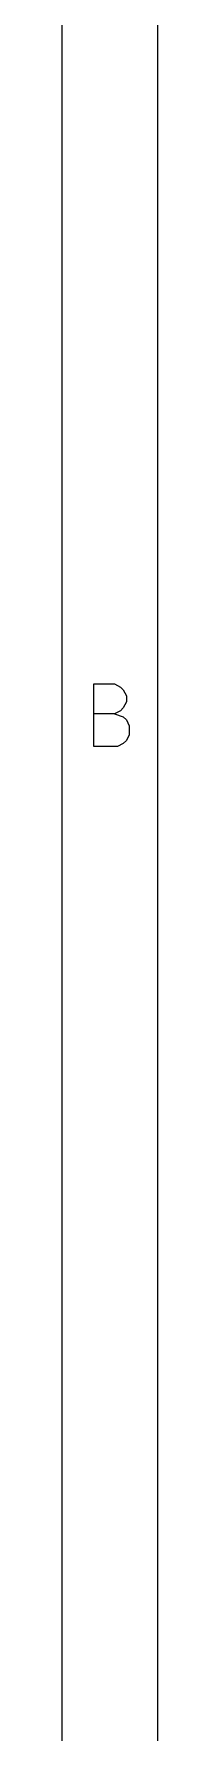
# Model space of a CAD drawing. Header units: inches. Extents: x 0.4 to 11.3, y -7.9 to -0.4.
# Drawn here: x 0.394 to 0.472, y -4.177 to -2.786 of the extents above; entities that cross this region are included whole.
import ezdxf

# ---------------------------------------------------------------- set-up
doc = ezdxf.new("R2010")
doc.units = ezdxf.units.IN
doc.header["$MEASUREMENT"] = 0
doc.layers.add('RED', color=14, linetype='CONTINUOUS')

msp = doc.modelspace()

# ---------------------------------------------------------------- linework, layer by layer
at = {"layer": 'RED', "linetype": 'CONTINUOUS'}
for p, q in [((0.3937, -7.8743), (0.3937, -0.3937)), ((0.4724, -7.7956), (0.4724, -0.4724)), ((0.4197, -3.3698), (0.4197, -3.3186)), ((0.4197, -3.3186), (0.4367, -3.3186)), ((0.4367, -3.3186), (0.4416, -3.3211)), ((0.4416, -3.3211), (0.444, -3.3235)), ((0.444, -3.3235), (0.4465, -3.3284)), ((0.4465, -3.3333), (0.444, -3.3381)), ((0.4465, -3.3284), (0.4465, -3.3333)), ((0.4367, -3.343), (0.4197, -3.343)), ((0.4416, -3.3406), (0.4367, -3.343)), ((0.4367, -3.343), (0.444, -3.3455)), ((0.444, -3.3381), (0.4416, -3.3406)), ((0.444, -3.3455), (0.4465, -3.3479)), ((0.4465, -3.3479), (0.4489, -3.3528)), ((0.4489, -3.3601), (0.4465, -3.365)), ((0.4489, -3.3528), (0.4489, -3.3601)), ((0.4392, -3.3698), (0.4197, -3.3698)), ((0.444, -3.3674), (0.4392, -3.3698)), ((0.4465, -3.365), (0.444, -3.3674))]:
    msp.add_line(p, q, dxfattribs=at)

doc.saveas('drawing.dxf')
